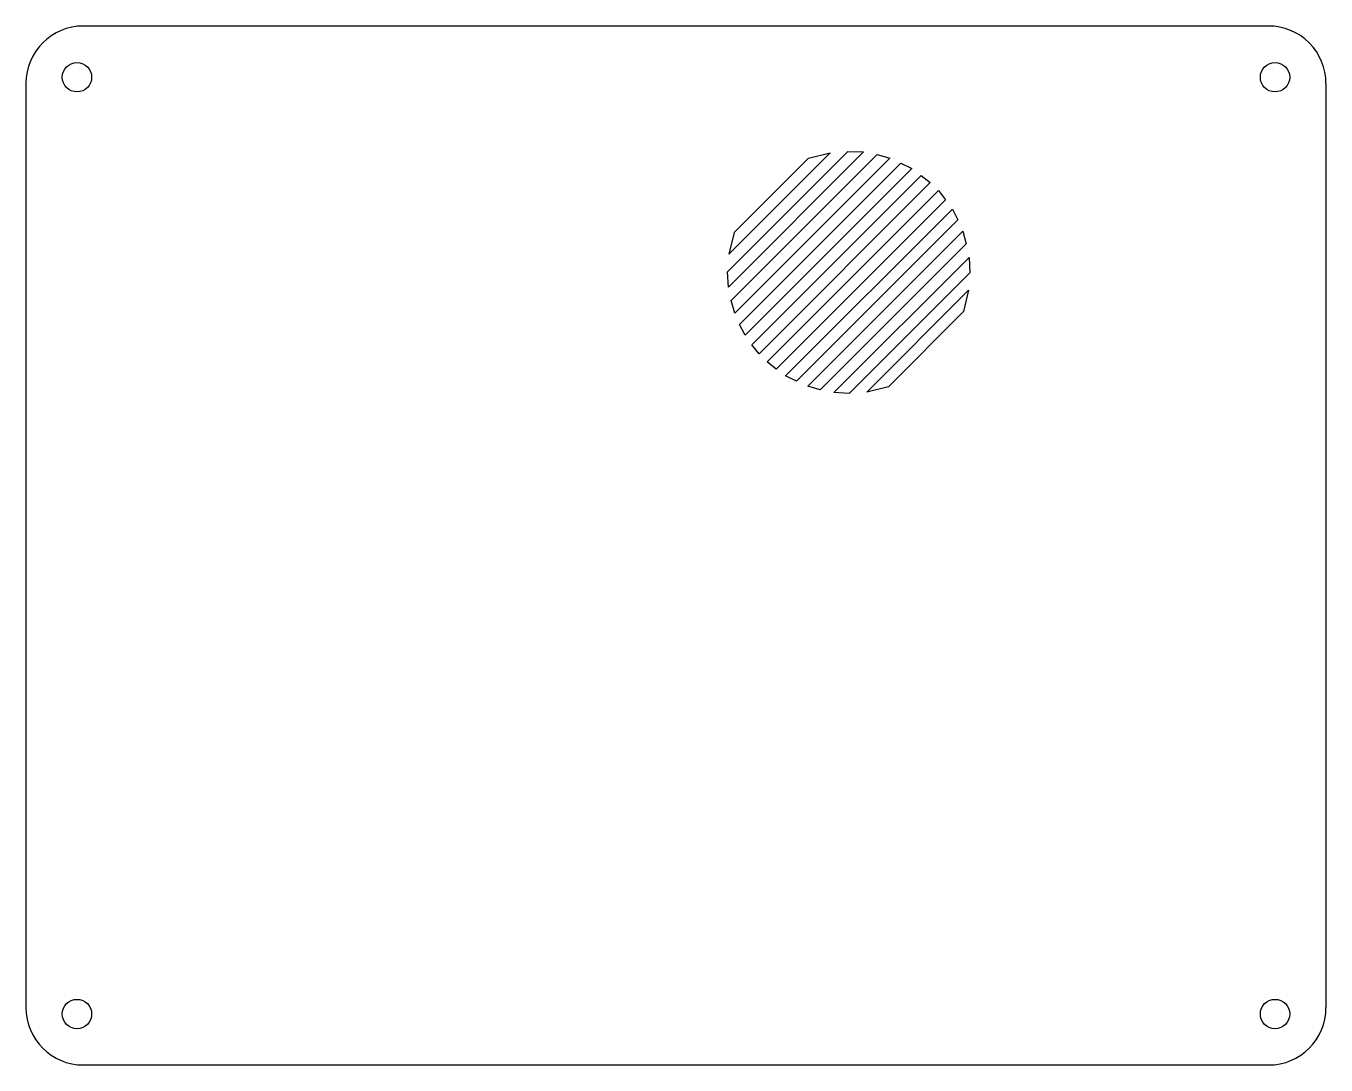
# Model space of a CAD drawing. Extents: x 87 to 189, y -146 to -64.
import ezdxf

# ---------------------------------------------------------------- set-up
doc = ezdxf.new("R2010")
doc.units = 0
doc.layers.add('BLACK', color=7, linetype='CONTINUOUS')

msp = doc.modelspace()

# ---------------------------------------------------------------- linework, layer by layer
at = {"layer": 'BLACK', "linetype": 'CONTINUOUS'}
for p, q in [((184.732, -64.432), (91.732, -64.432)), ((87.232, -68.932), (87.232, -141.45)), ((189.232, -141.45), (189.232, -68.932)), ((142.271, -83.7146), (151.711, -74.2748)), ((152.949, -74.3101), (142.342, -84.9167)), ((150.332, -74.3808), (142.377, -82.3358)), ((148.635, -74.8051), (150.332, -74.3808)), ((151.711, -74.2748), (152.949, -74.3101)), ((142.554, -85.9774), (154.009, -74.5223)), ((142.802, -80.6387), (148.635, -74.8051)), ((154.999, -74.8051), (142.837, -86.9673)), ((143.226, -87.8512), (155.883, -75.194)), ((154.009, -74.5223), (154.999, -74.8051)), ((155.883, -75.194), (156.732, -75.6183)), ((156.732, -75.6183), (143.65, -88.6998)), ((144.181, -89.4422), (157.474, -76.1486)), ((157.474, -76.1486), (158.181, -76.7143)), ((144.746, -90.1493), (158.181, -76.7143)), ((158.818, -77.3507), (145.383, -90.7857)), ((158.818, -77.3507), (159.383, -78.0578)), ((146.09, -91.3514), (159.383, -78.0578)), ((159.914, -78.8003), (146.832, -91.8817)), ((159.914, -78.8003), (160.338, -79.6488)), ((147.681, -92.306), (160.338, -79.6488)), ((160.727, -80.5327), (148.565, -92.6949)), ((160.727, -80.5327), (161.01, -81.5226)), ((142.802, -80.6387), (142.377, -82.3358)), ((149.555, -92.9777), (161.01, -81.5226)), ((161.222, -82.5833), (150.615, -93.1899)), ((161.222, -82.5833), (161.293, -83.7854)), ((142.342, -84.9167), (142.271, -83.7146)), ((151.817, -93.2606), (161.293, -83.7854)), ((161.187, -85.1642), (153.196, -93.1545)), ((161.187, -85.1642), (160.798, -86.8259)), ((142.837, -86.9673), (142.554, -85.9774)), ((154.893, -92.7303), (160.798, -86.8259)), ((143.65, -88.6998), (143.226, -87.8512)), ((144.746, -90.1493), (144.181, -89.4422)), ((146.09, -91.3514), (145.383, -90.7857)), ((147.681, -92.306), (146.832, -91.8817)), ((149.555, -92.9777), (148.565, -92.6949)), ((154.893, -92.7303), (153.196, -93.1545)), ((151.817, -93.2606), (150.615, -93.1899)), ((91.732, -145.95), (184.732, -145.95))]:
    msp.add_line(p, q, dxfattribs=at)
at = {"layer": 'BLACK'}
for centre in [(91.232, -68.45), (185.232, -68.45), (91.232, -141.95), (185.232, -141.95)]:
    msp.add_circle(centre, 1.15, dxfattribs=at)
for centre, start, end in [((91.732, -68.932), -270, -180), ((184.732, -68.932), -0.000064, 90), ((91.732, -141.45), -180, -90), ((184.732, -141.45), -90, -0.000025)]:
    msp.add_arc(centre, 4.5, start, end, dxfattribs=at)

doc.saveas('drawing.dxf')
